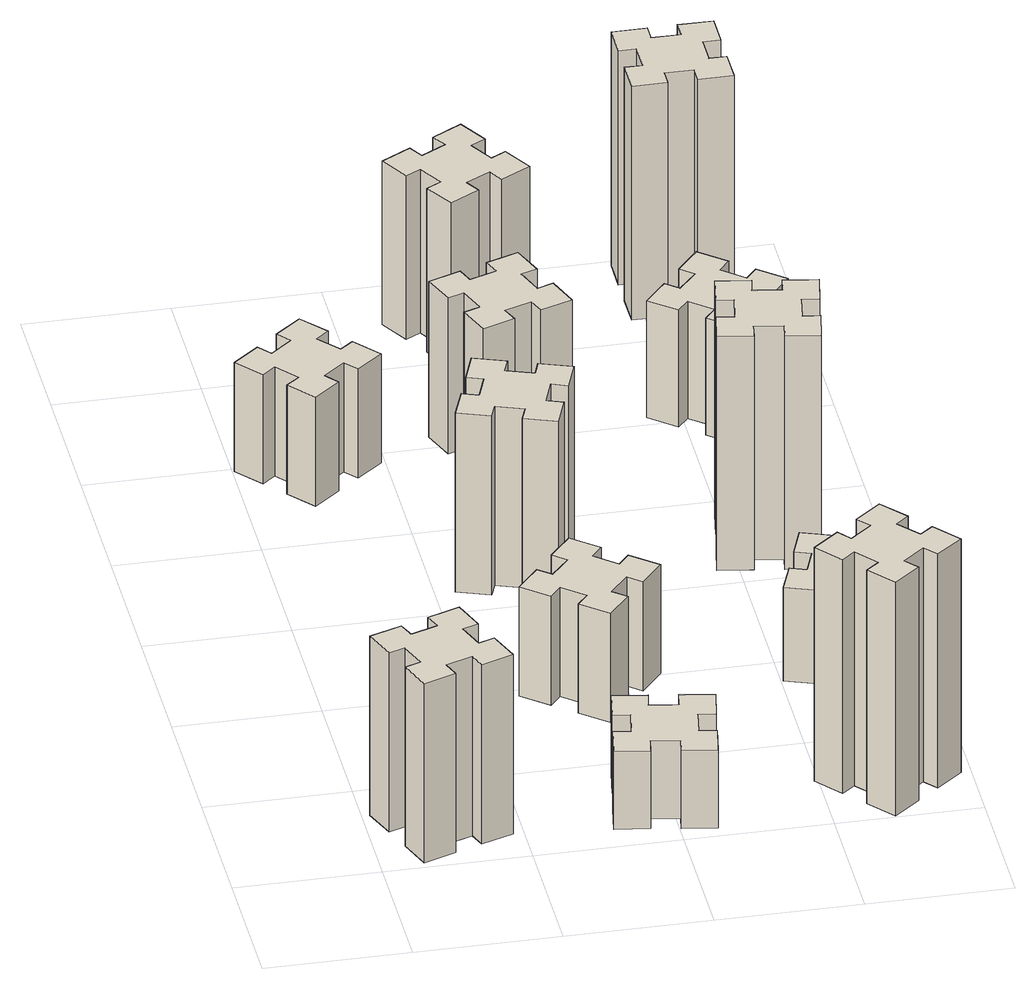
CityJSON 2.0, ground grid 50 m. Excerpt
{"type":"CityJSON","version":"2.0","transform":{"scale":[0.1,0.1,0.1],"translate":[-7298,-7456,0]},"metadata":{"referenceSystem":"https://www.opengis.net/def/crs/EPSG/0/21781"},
"CityObjects":{
"building1":{"type":"Building","attributes":{"class":"1000","function":"1000","usage":"1000","yearOfConstruction":2016,"roofType":"1000","measuredHeight":69,"storeysAboveGround":30,"storeysBelowGround":0},"geometry":[{"type":"Solid","lod":"1","boundaries":[[[[0,1,2,3,4,5,6,7,8,9,10,11,12,13,14,15,16,17,18,19]],[[17,16,20,21]],[[16,15,22,20]],[[15,14,23,22]],[[14,13,24,23]],[[13,12,25,24]],[[12,11,26,25]],[[11,10,27,26]],[[10,9,28,27]],[[9,8,29,28]],[[8,7,30,29]],[[7,6,31,30]],[[6,5,32,31]],[[5,4,33,32]],[[4,3,34,33]],[[3,2,35,34]],[[2,1,36,35]],[[1,0,37,36]],[[0,19,38,37]],[[19,18,39,38]],[[18,17,21,39]],[[24,25,26,27,28,29,30,31,32,33,34,35,36,37,38,39,21,20,22,23]]]]}]},
"building2":{"type":"Building","attributes":{"class":"1000","function":"1000","usage":"1000","yearOfConstruction":2016,"roofType":"1000","measuredHeight":42,"storeysAboveGround":30,"storeysBelowGround":0},"geometry":[{"type":"Solid","lod":"1","boundaries":[[[[40,41,42,43,44,45,46,47,48,49,50,51,52,53,54,55,56,57,58,59]],[[57,56,60,61]],[[56,55,62,60]],[[55,54,63,62]],[[54,53,64,63]],[[53,52,65,64]],[[52,51,66,65]],[[51,50,67,66]],[[50,49,68,67]],[[49,48,69,68]],[[48,47,70,69]],[[47,46,71,70]],[[46,45,72,71]],[[45,44,73,72]],[[44,43,74,73]],[[43,42,75,74]],[[42,41,76,75]],[[41,40,77,76]],[[40,59,78,77]],[[59,58,79,78]],[[58,57,61,79]],[[64,65,66,67,68,69,70,71,72,73,74,75,76,77,78,79,61,60,62,63]]]]}]},
"building3":{"type":"Building","attributes":{"class":"1000","function":"1000","usage":"1000","yearOfConstruction":2016,"roofType":"1000","measuredHeight":30,"storeysAboveGround":30,"storeysBelowGround":0},"geometry":[{"type":"Solid","lod":"1","boundaries":[[[[80,81,82,83,84,85,86,87,88,89,90,91,92,93,94,95,96,97,98,99]],[[97,96,100,101]],[[96,95,102,100]],[[95,94,103,102]],[[94,93,104,103]],[[93,92,105,104]],[[92,91,106,105]],[[91,90,107,106]],[[90,89,108,107]],[[89,88,109,108]],[[88,87,110,109]],[[87,86,111,110]],[[86,85,112,111]],[[85,84,113,112]],[[84,83,114,113]],[[83,82,115,114]],[[82,81,116,115]],[[81,80,117,116]],[[80,99,118,117]],[[99,98,119,118]],[[98,97,101,119]],[[104,105,106,107,108,109,110,111,112,113,114,115,116,117,118,119,101,100,102,103]]]]}]},
"building4":{"type":"Building","attributes":{"class":"1000","function":"1000","usage":"1000","yearOfConstruction":2016,"roofType":"1000","measuredHeight":42,"storeysAboveGround":30,"storeysBelowGround":0},"geometry":[{"type":"Solid","lod":"1","boundaries":[[[[120,121,122,123,124,125,126,127,128,129,130,131,132,133,134,135,136,137,138,139]],[[137,136,140,141]],[[136,135,142,140]],[[135,134,143,142]],[[134,133,144,143]],[[133,132,145,144]],[[132,131,146,145]],[[131,130,147,146]],[[130,129,148,147]],[[129,128,149,148]],[[128,127,150,149]],[[127,126,151,150]],[[126,125,152,151]],[[125,124,153,152]],[[124,123,154,153]],[[123,122,155,154]],[[122,121,156,155]],[[121,120,157,156]],[[120,139,158,157]],[[139,138,159,158]],[[138,137,141,159]],[[144,145,146,147,148,149,150,151,152,153,154,155,156,157,158,159,141,140,142,143]]]]}]},
"building5":{"type":"Building","attributes":{"class":"1000","function":"1000","usage":"1000","yearOfConstruction":2016,"roofType":"1000","measuredHeight":69,"storeysAboveGround":30,"storeysBelowGround":0},"geometry":[{"type":"Solid","lod":"1","boundaries":[[[[160,161,162,163,164,165,166,167,168,169,170,171,172,173,174,175,176,177,178,179]],[[177,176,180,181]],[[176,175,182,180]],[[175,174,183,182]],[[174,173,184,183]],[[173,172,185,184]],[[172,171,186,185]],[[171,170,187,186]],[[170,169,188,187]],[[169,168,189,188]],[[168,167,190,189]],[[167,166,191,190]],[[166,165,192,191]],[[165,164,193,192]],[[164,163,194,193]],[[163,162,195,194]],[[162,161,196,195]],[[161,160,197,196]],[[160,179,198,197]],[[179,178,199,198]],[[178,177,181,199]],[[184,185,186,187,188,189,190,191,192,193,194,195,196,197,198,199,181,180,182,183]]]]}]},
"building6":{"type":"Building","attributes":{"class":"1000","function":"1000","usage":"1000","yearOfConstruction":2016,"roofType":"1000","measuredHeight":60,"storeysAboveGround":30,"storeysBelowGround":0},"geometry":[{"type":"Solid","lod":"1","boundaries":[[[[200,201,202,203,204,205,206,207,208,209,210,211,212,213,214,215,216,217,218,219]],[[217,216,220,221]],[[216,215,222,220]],[[215,214,223,222]],[[214,213,224,223]],[[213,212,225,224]],[[212,211,226,225]],[[211,210,227,226]],[[210,209,228,227]],[[209,208,229,228]],[[208,207,230,229]],[[207,206,231,230]],[[206,205,232,231]],[[205,204,233,232]],[[204,203,234,233]],[[203,202,235,234]],[[202,201,236,235]],[[201,200,237,236]],[[200,219,238,237]],[[219,218,239,238]],[[218,217,221,239]],[[224,225,226,227,228,229,230,231,232,233,234,235,236,237,238,239,221,220,222,223]]]]}]},
"building7":{"type":"Building","attributes":{"class":"1000","function":"1000","usage":"1000","yearOfConstruction":2016,"roofType":"1000","measuredHeight":90,"storeysAboveGround":30,"storeysBelowGround":0},"geometry":[{"type":"Solid","lod":"1","boundaries":[[[[240,241,242,243,244,245,246,247,248,249,250,251,252,253,254,255,256,257,258,259]],[[257,256,260,261]],[[256,255,262,260]],[[255,254,263,262]],[[254,253,264,263]],[[253,252,265,264]],[[252,251,266,265]],[[251,250,267,266]],[[250,249,268,267]],[[249,248,269,268]],[[248,247,270,269]],[[247,246,271,270]],[[246,245,272,271]],[[245,244,273,272]],[[244,243,274,273]],[[243,242,275,274]],[[242,241,276,275]],[[241,240,277,276]],[[240,259,278,277]],[[259,258,279,278]],[[258,257,261,279]],[[264,265,266,267,268,269,270,271,272,273,274,275,276,277,278,279,261,260,262,263]]]]}]},
"building8":{"type":"Building","attributes":{"class":"1000","function":"1000","usage":"1000","yearOfConstruction":2016,"roofType":"1000","measuredHeight":63,"storeysAboveGround":30,"storeysBelowGround":0},"geometry":[{"type":"Solid","lod":"1","boundaries":[[[[280,281,282,283,284,285,286,287,288,289,290,291,292,293,294,295,296,297,298,299]],[[297,296,300,301]],[[296,295,302,300]],[[295,294,303,302]],[[294,293,304,303]],[[293,292,305,304]],[[292,291,306,305]],[[291,290,307,306]],[[290,289,308,307]],[[289,288,309,308]],[[288,287,310,309]],[[287,286,311,310]],[[286,285,312,311]],[[285,284,313,312]],[[284,283,314,313]],[[283,282,315,314]],[[282,281,316,315]],[[281,280,317,316]],[[280,299,318,317]],[[299,298,319,318]],[[298,297,301,319]],[[304,305,306,307,308,309,310,311,312,313,314,315,316,317,318,319,301,300,302,303]]]]}]},
"building9":{"type":"Building","attributes":{"class":"1000","function":"1000","usage":"1000","yearOfConstruction":2016,"roofType":"1000","measuredHeight":36,"storeysAboveGround":30,"storeysBelowGround":0},"geometry":[{"type":"Solid","lod":"1","boundaries":[[[[320,321,322,323,324,325,326,327,328,329,330,331,332,333,334,335,336,337,338,339]],[[337,336,340,341]],[[336,335,342,340]],[[335,334,343,342]],[[334,333,344,343]],[[333,332,345,344]],[[332,331,346,345]],[[331,330,347,346]],[[330,329,348,347]],[[329,328,349,348]],[[328,327,350,349]],[[327,326,351,350]],[[326,325,352,351]],[[325,324,353,352]],[[324,323,354,353]],[[323,322,355,354]],[[322,321,356,355]],[[321,320,357,356]],[[320,339,358,357]],[[339,338,359,358]],[[338,337,341,359]],[[344,345,346,347,348,349,350,351,352,353,354,355,356,357,358,359,341,340,342,343]]]]}]},
"building10":{"type":"Building","attributes":{"class":"1000","function":"1000","usage":"1000","yearOfConstruction":2016,"roofType":"1000","measuredHeight":90,"storeysAboveGround":30,"storeysBelowGround":0},"geometry":[{"type":"Solid","lod":"1","boundaries":[[[[360,361,362,363,364,365,366,367,368,369,370,371,372,373,374,375,376,377,378,379]],[[377,376,380,381]],[[376,375,382,380]],[[375,374,383,382]],[[374,373,384,383]],[[373,372,385,384]],[[372,371,386,385]],[[371,370,387,386]],[[370,369,388,387]],[[369,368,389,388]],[[368,367,390,389]],[[367,366,391,390]],[[366,365,392,391]],[[365,364,393,392]],[[364,363,394,393]],[[363,362,395,394]],[[362,361,396,395]],[[361,360,397,396]],[[360,379,398,397]],[[379,378,399,398]],[[378,377,381,399]],[[384,385,386,387,388,389,390,391,392,393,394,395,396,397,398,399,381,380,382,383]]]]}]},
"building11":{"type":"Building","attributes":{"class":"1000","function":"1000","usage":"1000","yearOfConstruction":2016,"roofType":"1000","measuredHeight":45,"storeysAboveGround":30,"storeysBelowGround":0},"geometry":[{"type":"Solid","lod":"1","boundaries":[[[[400,401,402,403,404,405,406,407,408,409,410,411,412,413,414,415,416,417,418,419]],[[417,416,420,421]],[[416,415,422,420]],[[415,414,423,422]],[[414,413,424,423]],[[413,412,425,424]],[[412,411,426,425]],[[411,410,427,426]],[[410,409,428,427]],[[409,408,429,428]],[[408,407,430,429]],[[407,406,431,430]],[[406,405,432,431]],[[405,404,433,432]],[[404,403,434,433]],[[403,402,435,434]],[[402,401,436,435]],[[401,400,437,436]],[[400,419,438,437]],[[419,418,439,438]],[[418,417,421,439]],[[424,425,426,427,428,429,430,431,432,433,434,435,436,437,438,439,421,420,422,423]]]]}]},
"building12":{"type":"Building","attributes":{"class":"1000","function":"1000","usage":"1000","yearOfConstruction":2016,"roofType":"1000","measuredHeight":90,"storeysAboveGround":30,"storeysBelowGround":0},"geometry":[{"type":"Solid","lod":"1","boundaries":[[[[440,441,442,443,444,445,446,447,448,449,450,451,452,453,454,455,456,457,458,459]],[[457,456,460,461]],[[456,455,462,460]],[[455,454,463,462]],[[454,453,464,463]],[[453,452,465,464]],[[452,451,466,465]],[[451,450,467,466]],[[450,449,468,467]],[[449,448,469,468]],[[448,447,470,469]],[[447,446,471,470]],[[446,445,472,471]],[[445,444,473,472]],[[444,443,474,473]],[[443,442,475,474]],[[442,441,476,475]],[[441,440,477,476]],[[440,459,478,477]],[[459,458,479,478]],[[458,457,461,479]],[[464,465,466,467,468,469,470,471,472,473,474,475,476,477,478,479,461,460,462,463]]]]}]}
},
"vertices":[
[255,366,0],[161,332,0],[140,388,0],[27,347,0],[69,234,0],[125,255,0],[159,161,0],[103,140,0],[144,27,0],[257,69,0],[236,125,0],[330,159,0],[350,103,0],[463,144,0],[422,257,0],[366,236,0],[332,330,0],[388,350,0],[347,463,0],[234,422,0],[332,330,690],[388,350,690],[366,236,690],[422,257,690],[463,144,690],[350,103,690],[330,159,690],[236,125,690],[257,69,690],[144,27,690],[103,140,690],[159,161,690],[125,255,690],[69,234,690],[27,347,690],[140,388,690],[161,332,690],[255,366,690],[234,422,690],[347,463,690],
[278,2349,0],[354,2413,0],[393,2367,0],[485,2444,0],[408,2536,0],[362,2498,0],[297,2574,0],[343,2613,0],[266,2705,0],[174,2628,0],[213,2582,0],[136,2517,0],[98,2563,0],[6,2486,0],[83,2394,0],[129,2433,0],[193,2356,0],[147,2318,0],[224,2226,0],[316,2303,0],[193,2356,420],[147,2318,420],[129,2433,420],[83,2394,420],[6,2486,420],[98,2563,420],[136,2517,420],[213,2582,420],[174,2628,420],[266,2705,420],[343,2613,420],[297,2574,420],[362,2498,420],[408,2536,420],[485,2444,420],[393,2367,420],[354,2413,420],[278,2349,420],[316,2303,420],[224,2226,420],
[886,314,0],[868,215,0],[809,226,0],[788,107,0],[907,87,0],[917,146,0],[1015,128,0],[1005,69,0],[1123,48,0],[1144,167,0],[1085,177,0],[1102,275,0],[1161,265,0],[1182,383,0],[1064,404,0],[1054,345,0],[955,362,0],[966,421,0],[847,442,0],[827,324,0],[955,362,300],[966,421,300],[1054,345,300],[1064,404,300],[1182,383,300],[1161,265,300],[1102,275,300],[1085,177,300],[1144,167,300],[1123,48,300],[1005,69,300],[1015,128,300],[917,146,300],[907,87,300],[788,107,300],[809,226,300],[868,215,300],[886,314,300],[827,324,300],[847,442,300],
[937,876,0],[1002,953,0],[1048,914,0],[1125,1006,0],[1033,1083,0],[994,1037,0],[918,1102,0],[956,1148,0],[864,1225,0],[787,1133,0],[833,1094,0],[769,1018,0],[723,1056,0],[646,964,0],[738,887,0],[776,933,0],[853,869,0],[814,823,0],[906,746,0],[983,838,0],[853,869,420],[814,823,420],[776,933,420],[738,887,420],[646,964,420],[723,1056,420],[769,1018,420],[833,1094,420],[787,1133,420],[864,1225,420],[956,1148,420],[918,1102,420],[994,1037,420],[1033,1083,420],[1125,1006,420],[1048,914,420],[1002,953,420],[937,876,420],[983,838,420],[906,746,420],
[872,1641,0],[906,1735,0],[962,1714,0],[1003,1827,0],[890,1868,0],[870,1812,0],[776,1846,0],[797,1902,0],[684,1943,0],[643,1830,0],[699,1810,0],[665,1716,0],[609,1737,0],[567,1624,0],[680,1583,0],[701,1639,0],[795,1605,0],[774,1549,0],[887,1507,0],[928,1620,0],[795,1605,690],[774,1549,690],[701,1639,690],[680,1583,690],[567,1624,690],[609,1737,690],[665,1716,690],[699,1810,690],[643,1830,690],[684,1943,690],[797,1902,690],[776,1846,690],[870,1812,690],[890,1868,690],[1003,1827,690],[962,1714,690],[906,1735,690],[872,1641,690],[928,1620,690],[887,1507,690],
[876,2345,0],[970,2379,0],[990,2323,0],[1103,2364,0],[1062,2477,0],[1006,2456,0],[972,2550,0],[1028,2570,0],[987,2683,0],[874,2642,0],[895,2586,0],[801,2552,0],[780,2608,0],[667,2567,0],[709,2454,0],[765,2475,0],[799,2381,0],[743,2360,0],[784,2247,0],[897,2289,0],[799,2381,600],[743,2360,600],[765,2475,600],[709,2454,600],[667,2567,600],[780,2608,600],[801,2552,600],[895,2586,600],[874,2642,600],[987,2683,600],[1028,2570,600],[972,2550,600],[1006,2456,600],[1062,2477,600],[1103,2364,600],[990,2323,600],[970,2379,600],[876,2345,600],[897,2289,600],[784,2247,600],
[1758,129,0],[1834,193,0],[1873,147,0],[1965,224,0],[1888,316,0],[1842,278,0],[1777,354,0],[1823,393,0],[1746,485,0],[1654,408,0],[1693,362,0],[1616,297,0],[1578,343,0],[1486,266,0],[1563,174,0],[1609,213,0],[1673,136,0],[1627,98,0],[1704,6,0],[1796,83,0],[1673,136,900],[1627,98,900],[1609,213,900],[1563,174,900],[1486,266,900],[1578,343,900],[1616,297,900],[1693,362,900],[1654,408,900],[1746,485,900],[1823,393,900],[1777,354,900],[1842,278,900],[1888,316,900],[1965,224,900],[1873,147,900],[1834,193,900],[1758,129,900],[1796,83,900],[1704,6,900],
[1006,3217,0],[956,3304,0],[1008,3334,0],[948,3438,0],[844,3378,0],[874,3326,0],[787,3276,0],[757,3328,0],[653,3268,0],[713,3164,0],[765,3194,0],[815,3107,0],[763,3077,0],[823,2973,0],[927,3033,0],[897,3085,0],[984,3135,0],[1014,3083,0],[1118,3143,0],[1058,3247,0],[984,3135,630],[1014,3083,630],[897,3085,630],[927,3033,630],[823,2973,630],[763,3077,630],[815,3107,630],[765,3194,630],[713,3164,630],[653,3268,630],[757,3328,630],[787,3276,630],[874,3326,630],[844,3378,630],[948,3438,630],[1008,3334,630],[956,3304,630],[1006,3217,630],[1058,3247,630],[1118,3143,630],
[1641,899,0],[1735,865,0],[1714,809,0],[1827,767,0],[1868,880,0],[1812,901,0],[1846,995,0],[1902,974,0],[1943,1087,0],[1830,1128,0],[1810,1072,0],[1716,1106,0],[1737,1162,0],[1624,1203,0],[1583,1090,0],[1639,1070,0],[1605,976,0],[1549,997,0],[1507,884,0],[1620,843,0],[1605,976,360],[1549,997,360],[1639,1070,360],[1583,1090,360],[1624,1203,360],[1737,1162,360],[1716,1106,360],[1810,1072,360],[1830,1128,360],[1943,1087,360],[1902,974,360],[1846,995,360],[1812,901,360],[1868,880,360],[1827,767,360],[1714,809,360],[1735,865,360],[1641,899,360],[1620,843,360],[1507,884,360],
[1725,1657,0],[1742,1755,0],[1801,1745,0],[1822,1863,0],[1704,1884,0],[1694,1825,0],[1595,1842,0],[1606,1901,0],[1487,1922,0],[1467,1804,0],[1526,1794,0],[1508,1695,0],[1449,1706,0],[1428,1587,0],[1547,1567,0],[1557,1626,0],[1655,1608,0],[1645,1549,0],[1763,1528,0],[1784,1647,0],[1655,1608,900],[1645,1549,900],[1557,1626,900],[1547,1567,900],[1428,1587,900],[1449,1706,900],[1508,1695,900],[1526,1794,900],[1467,1804,900],[1487,1922,900],[1606,1901,900],[1595,1842,900],[1694,1825,900],[1704,1884,900],[1822,1863,900],[1801,1745,900],[1742,1755,900],[1725,1657,900],[1784,1647,900],[1763,1528,900],
[1734,2617,0],[1658,2682,0],[1696,2728,0],[1604,2805,0],[1527,2713,0],[1573,2674,0],[1509,2598,0],[1463,2636,0],[1386,2544,0],[1478,2467,0],[1516,2513,0],[1593,2449,0],[1554,2403,0],[1646,2326,0],[1723,2418,0],[1677,2456,0],[1742,2533,0],[1788,2494,0],[1865,2586,0],[1773,2663,0],[1742,2533,450],[1788,2494,450],[1677,2456,450],[1723,2418,450],[1646,2326,450],[1554,2403,450],[1593,2449,450],[1516,2513,450],[1478,2467,450],[1386,2544,450],[1463,2636,450],[1509,2598,450],[1573,2674,450],[1527,2713,450],[1604,2805,450],[1696,2728,450],[1658,2682,450],[1734,2617,450],[1773,2663,450],[1865,2586,450],
[1575,3195,0],[1675,3195,0],[1675,3135,0],[1795,3135,0],[1795,3255,0],[1735,3255,0],[1735,3355,0],[1795,3355,0],[1795,3475,0],[1675,3475,0],[1675,3415,0],[1575,3415,0],[1575,3475,0],[1455,3475,0],[1455,3355,0],[1515,3355,0],[1515,3255,0],[1455,3255,0],[1455,3135,0],[1575,3135,0],[1515,3255,900],[1455,3255,900],[1515,3355,900],[1455,3355,900],[1455,3475,900],[1575,3475,900],[1575,3415,900],[1675,3415,900],[1675,3475,900],[1795,3475,900],[1795,3355,900],[1735,3355,900],[1735,3255,900],[1795,3255,900],[1795,3135,900],[1675,3135,900],[1675,3195,900],[1575,3195,900],[1575,3135,900],[1455,3135,900]
]}
